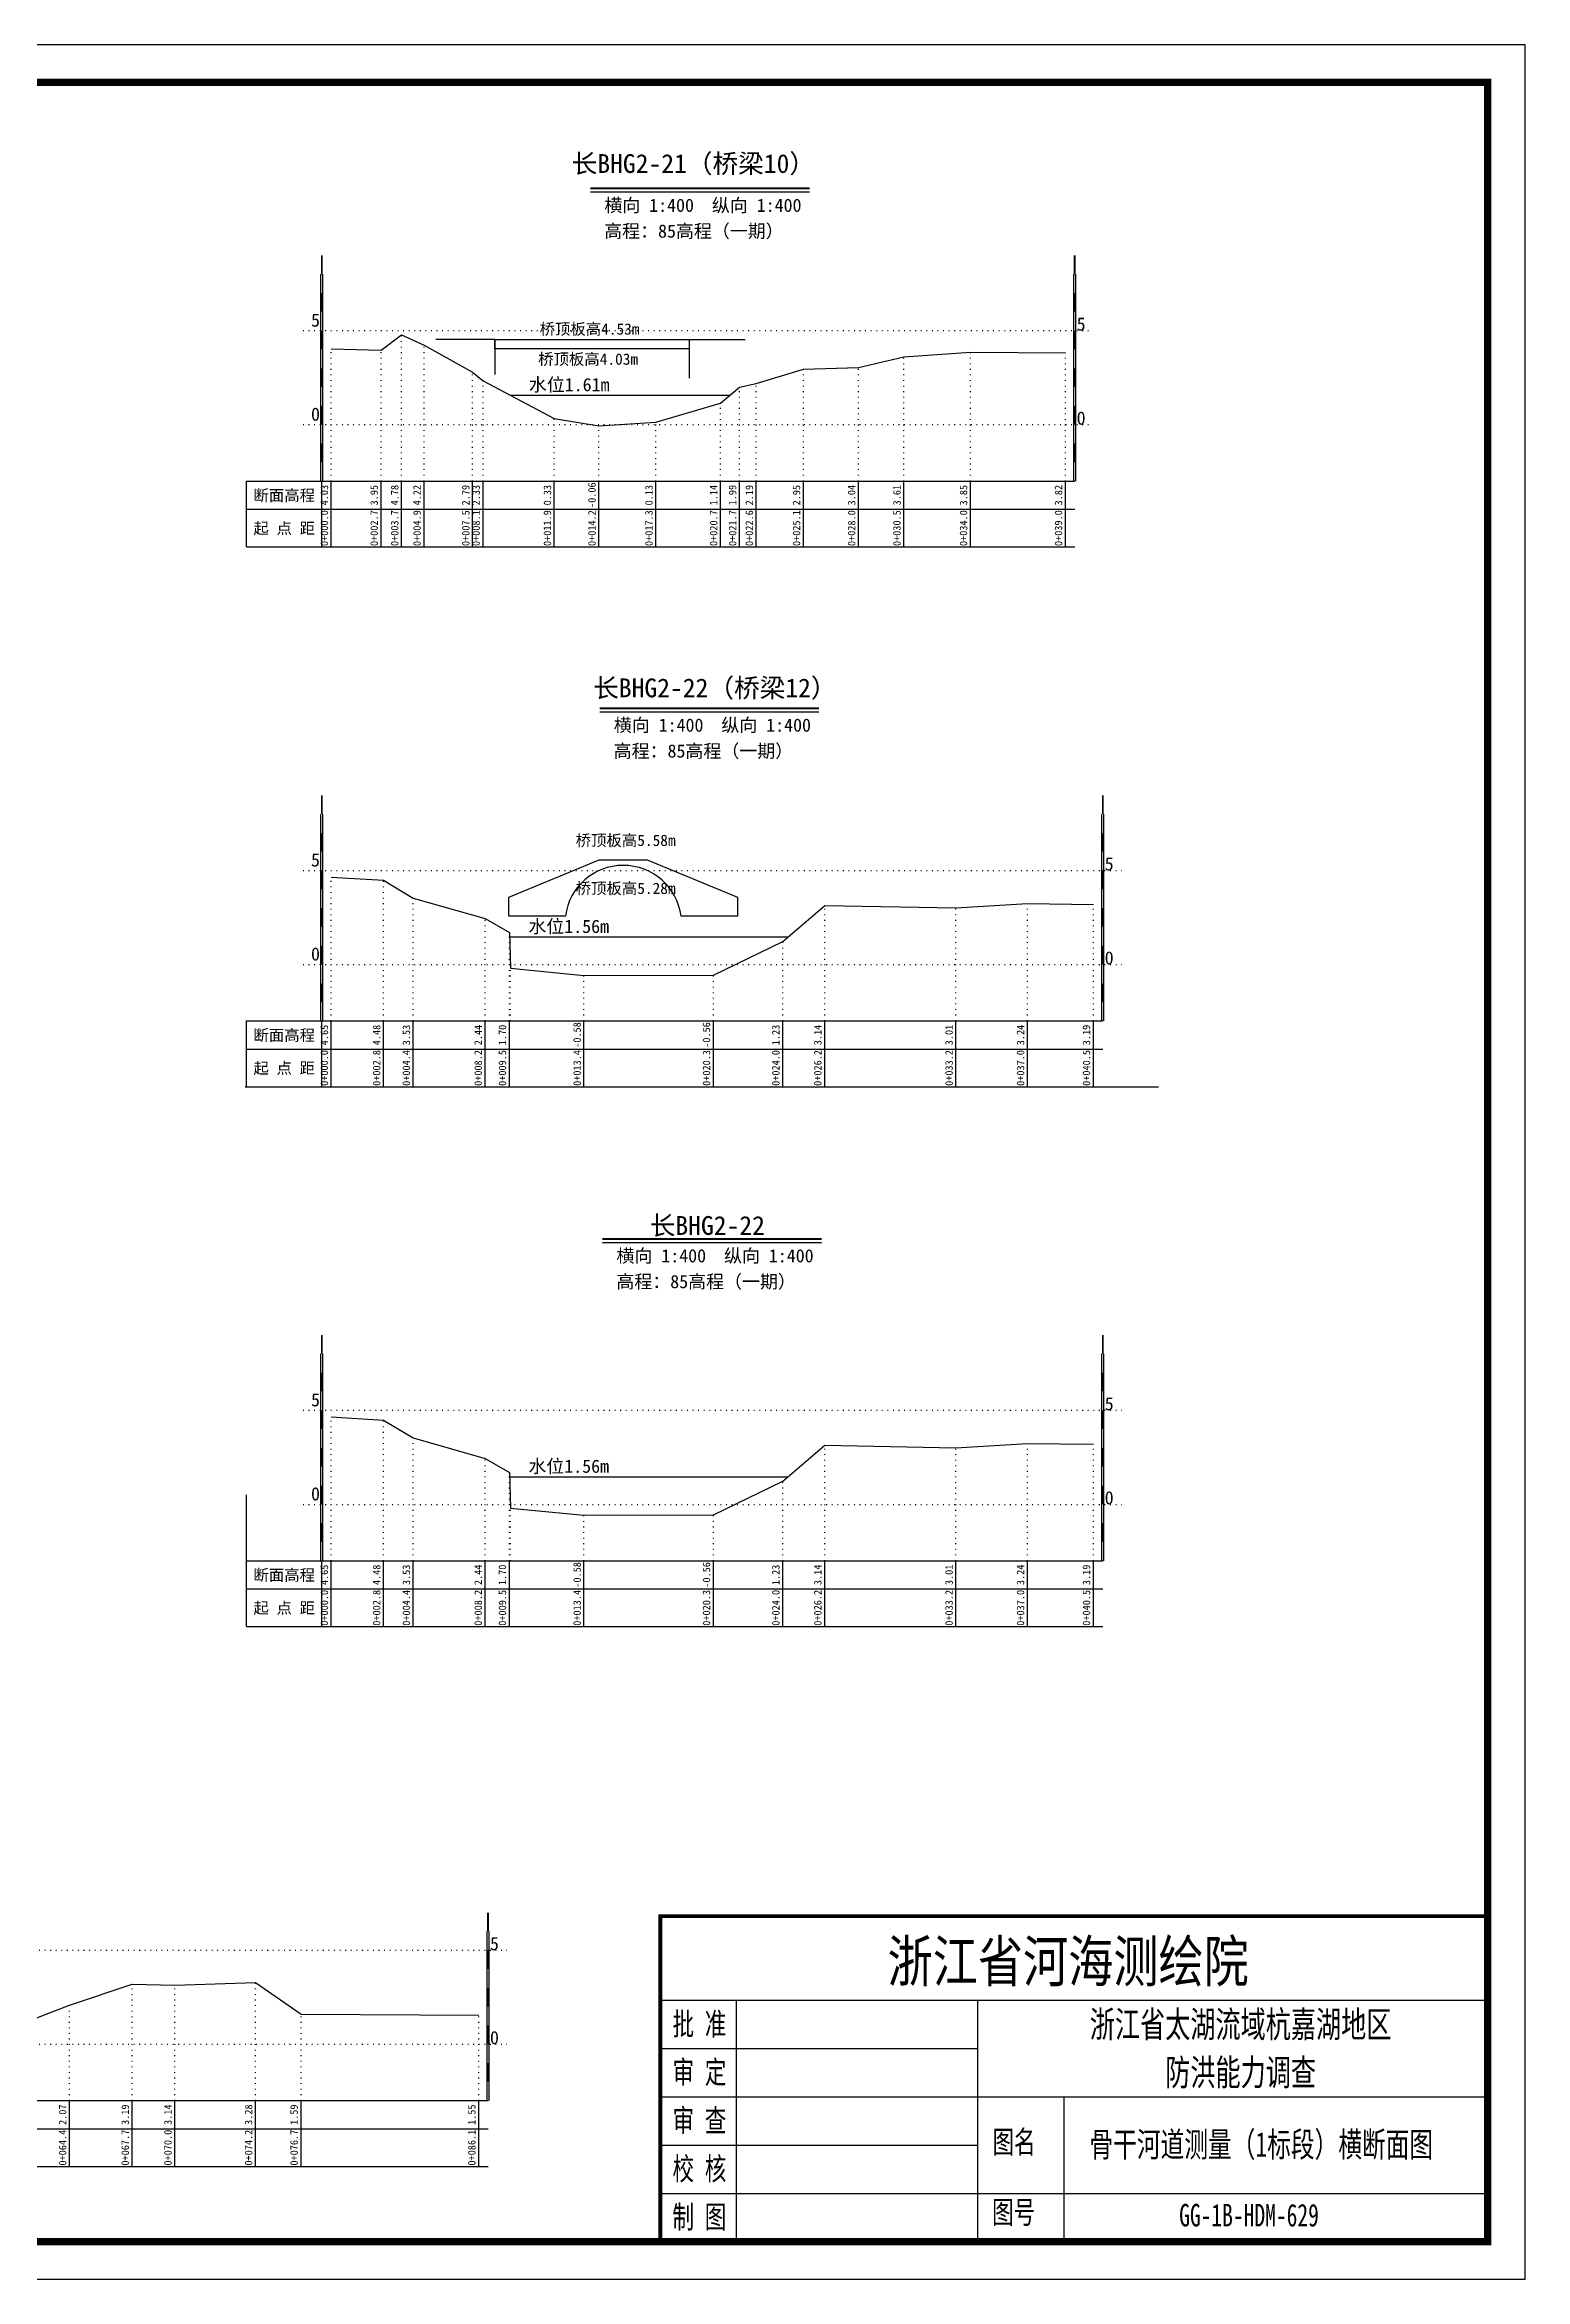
# Model space of a CAD drawing. Header units: millimetres. Extents: x 518104 to 523342, y 3371901 to 3372198.
# Drawn here: x 522663 to 522859.9, y 3371900.9 to 3372197.9 of the extents above; entities that cross this region are included whole.
import ezdxf
from ezdxf.enums import TextEntityAlignment as Align

# ---------------------------------------------------------------- set-up
doc = ezdxf.new("R2010")
doc.units = ezdxf.units.MM
doc.header["$LTSCALE"] = 0.4
doc.header["$MEASUREMENT"] = 0
doc.linetypes.add('X4', pattern=[1.6, 0, -1.6])
for name, color, linetype in [('DMX', 1, 'Continuous'), ('TEXT', 7, 'Continuous'), ('zdm1', 5, 'Continuous'), ('ZDMT5', 3, 'Continuous'), ('图框', 7, 'Continuous'), ('断面名称', 5, 'Continuous'), ('桥梁', 7, 'Continuous'), ('比例尺', 3, 'Continuous'), ('水位', 4, 'Continuous')]:
    doc.layers.add(name, color=color, linetype=linetype)
doc.styles.add('HDM', font='仿宋_GB2312.ttf')
doc.styles.add('tk2', font='SimSun.ttf', dxfattribs={"width": 0.8})

msp = doc.modelspace()

# ---------------------------------------------------------------- linework, layer by layer
at = {"linetype": 'Continuous', "flags": 128}
msp.add_lwpolyline([(522724.73, 3372084.55), (522736.73, 3372089.55), (522743.1, 3372089.55), (522755.1, 3372084.55), (522755.1, 3372082.05), (522747.6, 3372082.05, 0.878049), (522732.23, 3372082.05), (522724.73, 3372082.05)], format="xyb", close=True, dxfattribs=at)
at = {"lineweight": 100, "const_width": 0.5}
msp.add_lwpolyline([(522854.85, 3371949.15), (522744.85, 3371949.15), (522744.85, 3371905.87), (522854.85, 3371905.87), (522854.85, 3371949.15)], dxfattribs=at)
at = {"layer": 'DMX', "linetype": 'Continuous', "flags": 128}
for points in [[(522701.1, 3372157.45), (522707.73, 3372157.25), (522710.45, 3372159.32), (522713.43, 3372157.92), (522719.9, 3372154.35), (522721.28, 3372153.2), (522730.75, 3372148.2), (522730.75, 3372148.2), (522736.68, 3372147.22), (522736.68, 3372147.22), (522744.25, 3372147.7), (522744.25, 3372147.7), (522752.85, 3372150.22), (522755.38, 3372152.35), (522757.6, 3372152.85), (522763.88, 3372154.75), (522771.2, 3372154.97), (522777.23, 3372156.4), (522786.08, 3372157), (522798.7, 3372156.92)], [(522701.1, 3372087.25), (522708.05, 3372086.82), (522712, 3372084.45), (522721.55, 3372081.72), (522724.78, 3372079.87), (522724.95, 3372075.12), (522724.95, 3372075.12), (522734.7, 3372074.17), (522734.7, 3372074.17), (522751.9, 3372074.22), (522761.13, 3372078.7), (522766.7, 3372083.47), (522784.15, 3372083.15), (522793.65, 3372083.72), (522802.43, 3372083.6)], [(522701.1, 3372015.5), (522708.05, 3372015.07), (522712, 3372012.7), (522721.55, 3372009.97), (522724.78, 3372008.12), (522724.95, 3372003.37), (522724.95, 3372003.37), (522734.7, 3372002.42), (522734.7, 3372002.42), (522751.9, 3372002.47), (522761.13, 3372006.95), (522766.7, 3372011.72), (522784.15, 3372011.4), (522793.65, 3372011.97), (522802.43, 3372011.85)], [(522505.43, 3371936.17), (522558.98, 3371940.85), (522576.18, 3371939.4), (522587.15, 3371937.97), (522588.95, 3371935.67), (522592.73, 3371932.65), (522600.28, 3371932.35), (522601.9, 3371932.3), (522607.98, 3371932.2), (522616.38, 3371931.9), (522619.95, 3371932.02), (522624.05, 3371931.97), (522631.1, 3371931.95), (522638.18, 3371931.75), (522645.43, 3371931.82), (522652.83, 3371932.12), (522666.3, 3371937.3), (522674.63, 3371940.1), (522680.3, 3371939.97), (522691.03, 3371940.32), (522697.08, 3371936.1), (522720.7, 3371936)]]:
    msp.add_lwpolyline(points, dxfattribs=at)
at = {"layer": 'TEXT', "color": 0}
for p, q in [((522744.85, 3371937.95, 0), (522854.85, 3371937.95, 0)), ((522754.94, 3371937.95, 0), (522754.94, 3371912.29, 0)), ((522787.02, 3371937.95, 0), (522787.02, 3371912.29, 0)), ((522744.85, 3371931.54, 0), (522787.02, 3371931.54, 0)), ((522744.85, 3371925.12, 0), (522787.02, 3371925.12, 0)), ((522787.02, 3371925.12, 0), (522854.85, 3371925.12, 0)), ((522798.5, 3371925.12, 0), (522798.5, 3371905.87, 0)), ((522744.85, 3371918.7, 0), (522787.02, 3371918.7, 0)), ((522744.85, 3371912.29, 0), (522854.85, 3371912.29, 0)), ((522754.94, 3371912.29, 0), (522754.94, 3371905.87, 0)), ((522787.02, 3371912.29, 0), (522787.02, 3371905.87, 0))]:
    msp.add_line(p, q, dxfattribs=at)
at = {"layer": 'zdm1', "linetype": 'Continuous'}
for p, q in [((522699.73, 3372139.87), (522699.73, 3372167.37)), ((522699.98, 3372139.87), (522699.98, 3372167.37)), ((522799.83, 3372139.87), (522799.83, 3372167.37)), ((522800.08, 3372139.87), (522800.08, 3372167.37)), ((522689.85, 3372139.87), (522701.1, 3372139.87)), ((522689.85, 3372131.12), (522689.85, 3372139.87)), ((522699.85, 3372131.12), (522699.85, 3372139.87)), ((522701.1, 3372139.87), (522799.95, 3372139.87)), ((522689.85, 3372136.12), (522799.95, 3372136.12)), ((522689.85, 3372131.12), (522799.95, 3372131.12)), ((522699.73, 3372068.12), (522699.73, 3372095.62)), ((522699.98, 3372068.12), (522699.98, 3372095.62)), ((522803.55, 3372068.12), (522803.55, 3372095.62)), ((522803.8, 3372068.12), (522803.8, 3372095.62)), ((522689.85, 3372068.12), (522701.1, 3372068.12)), ((522689.85, 3372059.37), (522689.85, 3372068.12)), ((522699.85, 3372059.37), (522699.85, 3372068.12)), ((522701.1, 3372068.12), (522803.68, 3372068.12)), ((522689.85, 3372064.37), (522803.68, 3372064.37)), ((522689.64, 3372059.37), (522811.09, 3372059.37)), ((522689.85, 3372059.37), (522803.68, 3372059.37)), ((522699.73, 3371996.37), (522699.73, 3372023.87)), ((522699.98, 3371996.37), (522699.98, 3372023.87)), ((522803.55, 3371996.37), (522803.55, 3372023.87)), ((522803.8, 3371996.37), (522803.8, 3372023.87)), ((522689.85, 3371987.62), (522689.85, 3372005.12)), ((522689.85, 3371987.62), (522689.85, 3371996.37)), ((522689.85, 3371996.37), (522701.1, 3371996.37)), ((522699.85, 3371987.62), (522699.85, 3371996.37)), ((522701.1, 3371996.37), (522803.68, 3371996.37)), ((522689.85, 3371992.62), (522803.68, 3371992.62)), ((522689.85, 3371987.62), (522793.43, 3371987.62)), ((522689.85, 3371987.62), (522803.68, 3371987.62)), ((522721.83, 3371924.62), (522721.83, 3371947.12)), ((522722.08, 3371924.62), (522722.08, 3371947.12)), ((522505.43, 3371924.62), (522721.95, 3371924.62)), ((522494.18, 3371920.87), (522721.95, 3371920.87)), ((522494.18, 3371915.87), (522721.95, 3371915.87))]:
    msp.add_line(p, q, dxfattribs=at)
at = {"layer": 'zdm1', "linetype": 'X4'}
for p, q in [((522697.35, 3372159.87), (522802.45, 3372159.87)), ((522697.35, 3372147.37), (522802.45, 3372147.37)), ((522697.35, 3372088.12), (522806.18, 3372088.12)), ((522697.35, 3372075.62), (522806.18, 3372075.62)), ((522697.35, 3372016.37), (522806.18, 3372016.37)), ((522697.35, 3372003.87), (522806.18, 3372003.87)), ((522501.68, 3371944.62), (522724.45, 3371944.62)), ((522501.68, 3371932.12), (522724.45, 3371932.12))]:
    msp.add_line(p, q, dxfattribs=at)
at = {"layer": 'zdm1', "linetype": 'Continuous', "flags": 128}
for points in [[(522699.85, 3372167.37, 0.25, 0.25, 0), (522699.85, 3372169.87, 0.25, 0.25, 0)], [(522799.95, 3372167.37, 0.25, 0.25, 0), (522799.95, 3372169.87, 0.25, 0.25, 0)], [(522699.85, 3372162.37, 0.25, 0.25, 0), (522699.85, 3372164.87, 0.25, 0.25, 0)], [(522799.95, 3372162.37, 0.25, 0.25, 0), (522799.95, 3372164.87, 0.25, 0.25, 0)], [(522699.85, 3372157.37, 0.25, 0.25, 0), (522699.85, 3372159.87, 0.25, 0.25, 0)], [(522799.95, 3372157.37, 0.25, 0.25, 0), (522799.95, 3372159.87, 0.25, 0.25, 0)], [(522699.85, 3372152.37, 0.25, 0.25, 0), (522699.85, 3372154.87, 0.25, 0.25, 0)], [(522799.95, 3372152.37, 0.25, 0.25, 0), (522799.95, 3372154.87, 0.25, 0.25, 0)], [(522699.85, 3372147.37, 0.25, 0.25, 0), (522699.85, 3372149.87, 0.25, 0.25, 0)], [(522799.95, 3372147.37, 0.25, 0.25, 0), (522799.95, 3372149.87, 0.25, 0.25, 0)], [(522699.85, 3372142.37, 0.25, 0.25, 0), (522699.85, 3372144.87, 0.25, 0.25, 0)], [(522799.95, 3372142.37, 0.25, 0.25, 0), (522799.95, 3372144.87, 0.25, 0.25, 0)], [(522699.85, 3372095.62, 0.25, 0.25, 0), (522699.85, 3372098.12, 0.25, 0.25, 0)], [(522803.68, 3372095.62, 0.25, 0.25, 0), (522803.68, 3372098.12, 0.25, 0.25, 0)], [(522699.85, 3372090.62, 0.25, 0.25, 0), (522699.85, 3372093.12, 0.25, 0.25, 0)], [(522803.68, 3372090.62, 0.25, 0.25, 0), (522803.68, 3372093.12, 0.25, 0.25, 0)], [(522699.85, 3372085.62, 0.25, 0.25, 0), (522699.85, 3372088.12, 0.25, 0.25, 0)], [(522803.68, 3372085.62, 0.25, 0.25, 0), (522803.68, 3372088.12, 0.25, 0.25, 0)], [(522699.85, 3372080.62, 0.25, 0.25, 0), (522699.85, 3372083.12, 0.25, 0.25, 0)], [(522803.68, 3372080.62, 0.25, 0.25, 0), (522803.68, 3372083.12, 0.25, 0.25, 0)], [(522699.85, 3372075.62, 0.25, 0.25, 0), (522699.85, 3372078.12, 0.25, 0.25, 0)], [(522803.68, 3372075.62, 0.25, 0.25, 0), (522803.68, 3372078.12, 0.25, 0.25, 0)], [(522699.85, 3372070.62, 0.25, 0.25, 0), (522699.85, 3372073.12, 0.25, 0.25, 0)], [(522803.68, 3372070.62, 0.25, 0.25, 0), (522803.68, 3372073.12, 0.25, 0.25, 0)], [(522699.85, 3372023.87, 0.25, 0.25, 0), (522699.85, 3372026.37, 0.25, 0.25, 0)], [(522803.68, 3372023.87, 0.25, 0.25, 0), (522803.68, 3372026.37, 0.25, 0.25, 0)], [(522699.85, 3372018.87, 0.25, 0.25, 0), (522699.85, 3372021.37, 0.25, 0.25, 0)], [(522803.68, 3372018.87, 0.25, 0.25, 0), (522803.68, 3372021.37, 0.25, 0.25, 0)], [(522699.85, 3372013.87, 0.25, 0.25, 0), (522699.85, 3372016.37, 0.25, 0.25, 0)], [(522803.68, 3372013.87, 0.25, 0.25, 0), (522803.68, 3372016.37, 0.25, 0.25, 0)], [(522699.85, 3372008.87, 0.25, 0.25, 0), (522699.85, 3372011.37, 0.25, 0.25, 0)], [(522803.68, 3372008.87, 0.25, 0.25, 0), (522803.68, 3372011.37, 0.25, 0.25, 0)], [(522699.85, 3372003.87, 0.25, 0.25, 0), (522699.85, 3372006.37, 0.25, 0.25, 0)], [(522803.68, 3372003.87, 0.25, 0.25, 0), (522803.68, 3372006.37, 0.25, 0.25, 0)], [(522699.85, 3371998.87, 0.25, 0.25, 0), (522699.85, 3372001.37, 0.25, 0.25, 0)], [(522803.68, 3371998.87, 0.25, 0.25, 0), (522803.68, 3372001.37, 0.25, 0.25, 0)], [(522721.95, 3371947.12, 0.25, 0.25, 0), (522721.95, 3371949.62, 0.25, 0.25, 0)], [(522721.95, 3371942.12, 0.25, 0.25, 0), (522721.95, 3371944.62, 0.25, 0.25, 0)], [(522721.95, 3371937.12, 0.25, 0.25, 0), (522721.95, 3371939.62, 0.25, 0.25, 0)], [(522721.95, 3371932.12, 0.25, 0.25, 0), (522721.95, 3371934.62, 0.25, 0.25, 0)], [(522721.95, 3371927.12, 0.25, 0.25, 0), (522721.95, 3371929.62, 0.25, 0.25, 0)]]:
    msp.add_lwpolyline(points, format="xyseb", dxfattribs=at)
at = {"layer": 'ZDMT5', "linetype": 'X4'}
for p, q in [((522710.45, 3372139.87), (522710.45, 3372159.32)), ((522701.1, 3372139.87), (522701.1, 3372157.45)), ((522707.73, 3372139.87), (522707.73, 3372157.25)), ((522713.43, 3372139.87), (522713.43, 3372157.92)), ((522777.23, 3372139.87), (522777.23, 3372156.4)), ((522786.08, 3372139.87), (522786.08, 3372157)), ((522798.7, 3372139.87), (522798.7, 3372156.92)), ((522719.9, 3372139.87), (522719.9, 3372154.35)), ((522721.28, 3372139.87), (522721.28, 3372153.2)), ((522763.88, 3372139.87), (522763.88, 3372154.75)), ((522771.2, 3372139.87), (522771.2, 3372154.97)), ((522752.85, 3372139.87), (522752.85, 3372150.22)), ((522755.38, 3372139.87), (522755.38, 3372152.35)), ((522757.6, 3372139.87), (522757.6, 3372152.85)), ((522730.75, 3372139.87), (522730.75, 3372148.2)), ((522730.75, 3372139.87), (522730.75, 3372148.2)), ((522736.68, 3372139.87), (522736.68, 3372147.22)), ((522736.68, 3372139.87), (522736.68, 3372147.22)), ((522744.25, 3372139.87), (522744.25, 3372147.7)), ((522744.25, 3372139.87), (522744.25, 3372147.7)), ((522701.1, 3372068.12), (522701.1, 3372087.25)), ((522708.05, 3372068.12), (522708.05, 3372086.82)), ((522712, 3372068.12), (522712, 3372084.45)), ((522721.55, 3372068.12), (522721.55, 3372081.72)), ((522766.7, 3372068.12), (522766.7, 3372083.47)), ((522784.15, 3372068.12), (522784.15, 3372083.15)), ((522793.65, 3372068.12), (522793.65, 3372083.72)), ((522802.43, 3372068.12), (522802.43, 3372083.6)), ((522724.78, 3372068.12), (522724.78, 3372079.87)), ((522761.13, 3372068.12), (522761.13, 3372078.7)), ((522724.95, 3372068.12), (522724.95, 3372075.12)), ((522724.95, 3372068.12), (522724.95, 3372075.12)), ((522734.7, 3372068.12), (522734.7, 3372074.17)), ((522734.7, 3372068.12), (522734.7, 3372074.17)), ((522751.9, 3372068.12), (522751.9, 3372074.22)), ((522701.1, 3371996.37), (522701.1, 3372015.5)), ((522708.05, 3371996.37), (522708.05, 3372015.07)), ((522712, 3371996.37), (522712, 3372012.7)), ((522766.7, 3371996.37), (522766.7, 3372011.72)), ((522784.15, 3371996.37), (522784.15, 3372011.4)), ((522793.65, 3371996.37), (522793.65, 3372011.97)), ((522802.43, 3371996.37), (522802.43, 3372011.85)), ((522721.55, 3371996.37), (522721.55, 3372009.97)), ((522724.78, 3371996.37), (522724.78, 3372008.12)), ((522761.13, 3371996.37), (522761.13, 3372006.95)), ((522724.95, 3371996.37), (522724.95, 3372003.37)), ((522724.95, 3371996.37), (522724.95, 3372003.37)), ((522734.7, 3371996.37), (522734.7, 3372002.42)), ((522734.7, 3371996.37), (522734.7, 3372002.42)), ((522751.9, 3371996.37), (522751.9, 3372002.47)), ((522674.63, 3371924.62), (522674.63, 3371940.1)), ((522680.3, 3371924.62), (522680.3, 3371939.97)), ((522691.03, 3371924.62), (522691.03, 3371940.32)), ((522666.3, 3371924.62), (522666.3, 3371937.3)), ((522697.08, 3371924.62), (522697.08, 3371936.1)), ((522720.7, 3371924.62), (522720.7, 3371936))]:
    msp.add_line(p, q, dxfattribs=at)
at = {"layer": 'ZDMT5', "linetype": 'Continuous'}
for p, q in [((522701.1, 3372131.12), (522701.1, 3372139.87)), ((522707.73, 3372131.12), (522707.73, 3372139.87)), ((522710.45, 3372131.12), (522710.45, 3372139.87)), ((522713.43, 3372131.12), (522713.43, 3372139.87)), ((522719.9, 3372131.12), (522719.9, 3372139.87)), ((522721.28, 3372131.12), (522721.28, 3372139.87)), ((522730.75, 3372131.12), (522730.75, 3372139.87)), ((522736.68, 3372131.12), (522736.68, 3372139.87)), ((522744.25, 3372131.12), (522744.25, 3372139.87)), ((522752.85, 3372131.12), (522752.85, 3372139.87)), ((522755.38, 3372131.12), (522755.38, 3372139.87)), ((522757.6, 3372131.12), (522757.6, 3372139.87)), ((522763.88, 3372131.12), (522763.88, 3372139.87)), ((522771.2, 3372131.12), (522771.2, 3372139.87)), ((522777.23, 3372131.12), (522777.23, 3372139.87)), ((522786.08, 3372131.12), (522786.08, 3372139.87)), ((522798.7, 3372131.12), (522798.7, 3372139.87)), ((522701.1, 3372059.37), (522701.1, 3372068.12)), ((522708.05, 3372059.37), (522708.05, 3372068.12)), ((522712, 3372059.37), (522712, 3372068.12)), ((522721.55, 3372059.37), (522721.55, 3372068.12)), ((522724.78, 3372059.37), (522724.78, 3372068.12)), ((522734.7, 3372059.37), (522734.7, 3372068.12)), ((522751.9, 3372059.37), (522751.9, 3372068.12)), ((522761.13, 3372059.37), (522761.13, 3372068.12)), ((522766.7, 3372059.37), (522766.7, 3372068.12)), ((522784.15, 3372059.37), (522784.15, 3372068.12)), ((522793.65, 3372059.37), (522793.65, 3372068.12)), ((522802.43, 3372059.37), (522802.43, 3372068.12)), ((522701.1, 3371987.62), (522701.1, 3371996.37)), ((522708.05, 3371987.62), (522708.05, 3371996.37)), ((522712, 3371987.62), (522712, 3371996.37)), ((522721.55, 3371987.62), (522721.55, 3371996.37)), ((522724.78, 3371987.62), (522724.78, 3371996.37)), ((522734.7, 3371987.62), (522734.7, 3371996.37)), ((522751.9, 3371987.62), (522751.9, 3371996.37)), ((522761.13, 3371987.62), (522761.13, 3371996.37)), ((522766.7, 3371987.62), (522766.7, 3371996.37)), ((522784.15, 3371987.62), (522784.15, 3371996.37)), ((522793.65, 3371987.62), (522793.65, 3371996.37)), ((522802.43, 3371987.62), (522802.43, 3371996.37)), ((522666.3, 3371915.87), (522666.3, 3371924.62)), ((522674.63, 3371915.87), (522674.63, 3371924.62)), ((522680.3, 3371915.87), (522680.3, 3371924.62)), ((522691.03, 3371915.87), (522691.03, 3371924.62)), ((522697.08, 3371915.87), (522697.08, 3371924.62)), ((522720.7, 3371915.87), (522720.7, 3371924.62))]:
    msp.add_line(p, q, dxfattribs=at)
at = {"layer": '图框', "flags": 128}
msp.add_lwpolyline([(522439.85, 3371900.87), (522859.85, 3371900.87), (522859.85, 3372197.87), (522439.85, 3372197.87)], close=True, dxfattribs=at)
at = {"layer": '图框', "const_width": 1, "flags": 128}
msp.add_lwpolyline([(522464.85, 3371905.87), (522854.85, 3371905.87), (522854.85, 3372192.87), (522464.85, 3372192.87)], close=True, dxfattribs=at)
at = {"layer": '桥梁', "linetype": 'Continuous', "flags": 128}
for points in [[(522722.85, 3372158.7), (522714.99, 3372158.7)], [(522722.85, 3372158.7), (522722.85, 3372154.03)], [(522748.68, 3372158.7), (522756.12, 3372158.7)], [(522748.68, 3372158.7), (522748.68, 3372153.55)]]:
    msp.add_lwpolyline(points, dxfattribs=at)
msp.add_lwpolyline([(522722.85, 3372158.7), (522748.68, 3372158.7), (522748.68, 3372157.45), (522722.85, 3372157.45)], close=True, dxfattribs=at)
at = {"layer": '比例尺', "color": 3, "linetype": 'Continuous', "lineweight": 40}
for p, q in [((522735.55, 3372178.8), (522764.67, 3372178.8)), ((522736.81, 3372109.71), (522765.93, 3372109.71)), ((522737.16, 3372039.18), (522766.29, 3372039.18))]:
    msp.add_line(p, q, dxfattribs=at)
at = {"layer": '比例尺', "color": 3, "linetype": 'Continuous'}
for p, q in [((522735.55, 3372178.3), (522764.67, 3372178.3)), ((522736.81, 3372109.21), (522765.93, 3372109.21)), ((522737.16, 3372038.68), (522766.29, 3372038.68))]:
    msp.add_line(p, q, dxfattribs=at)
at = {"layer": '水位', "color": 6, "linetype": 'Continuous', "flags": 128}
for points in [[(522724.89, 3372151.29), (522754.12, 3372151.29)], [(522724.8, 3372079.28), (522761.81, 3372079.28)], [(522724.8, 3372007.53), (522761.81, 3372007.53)]]:
    msp.add_lwpolyline(points, dxfattribs=at)

# ---------------------------------------------------------------- texts
at = {"layer": 'TEXT', "color": 7, "ltscale": 8, "style": 'tk2'}
for tag, p, s, height, width in [('浙江省河海测绘院', (522775.07, 3371940.39, 0), '（单位名称）', 5.5, 0.8), ('批 准', (522746.47, 3371933.32, 0), '批准', 3, 0.7), ('审 定', (522746.47, 3371926.91, 0), '审定', 3, 0.7), ('审 查', (522746.47, 3371920.49, 0), '审 查', 3, 0.7), ('图名', (522789.01, 3371917.62, 0), '审查', 3, 0.7), ('校 核', (522746.47, 3371914.07, 0), '校 核', 3, 0.7), ('制 图', (522746.47, 3371907.66, 0), '制 图', 3, 0.7), ('图号', (522788.96, 3371908.29, 0), '图号', 3, 0.7)]:
    msp.add_attdef(tag, p, s, height=height, dxfattribs=dict(at, width=width))
at = {"layer": 'TEXT', "color": 0, "style": 'tk2', "width": 0.7}
for tag, text, height, p in [('浙江省太湖流域杭嘉湖地区', '浙江省太湖流域杭嘉湖地区', 3.5, (522822, 3371934.77, -206.67)), ('防洪能力调查', '防洪能力调查', 3.5, (522822, 3371928.38, -206.67)), ('骨干河道测量（1标段）横断面图', '骨干河道测量（1标段）横断面图', 3.3, (522824.75, 3371918.8, -206.67)), ('GG-1B-HDM-629', 'GG-1B-HDM-001', 3, (522823.12, 3371909.4, -206.67))]:
    msp.add_attdef(tag, text=text, height=height, dxfattribs=at).set_placement(p, align=Align.MIDDLE_CENTER)
at = {"layer": 'zdm1', "linetype": 'Continuous', "style": 'HDM'}
for s, p in [('5', (522699.6, 3372159.87)), ('0', (522699.6, 3372147.37)), ('5', (522699.6, 3372088.12)), ('0', (522699.6, 3372075.62)), ('5', (522699.6, 3372016.37)), ('0', (522699.6, 3372003.87))]:
    msp.add_text(s, height=1.75, dxfattribs=at).set_placement(p, align=Align.BOTTOM_RIGHT)
for s, p in [('5', (522800.2, 3372159.87)), ('0', (522800.2, 3372147.37)), ('5', (522803.93, 3372088.12)), ('0', (522803.93, 3372075.62)), ('5', (522803.93, 3372016.37)), ('0', (522803.93, 3372003.87)), ('5', (522722.2, 3371944.62)), ('0', (522722.2, 3371932.12))]:
    msp.add_text(s, height=1.75, dxfattribs=at).set_placement(p)
for s, p in [('断面高程', (522694.85, 3372138)), ('起 点 距', (522694.85, 3372133.62)), ('断面高程', (522694.85, 3372066.25)), ('起 点 距', (522694.85, 3372061.87)), ('断面高程', (522694.85, 3371994.5)), ('起 点 距', (522694.85, 3371990.12))]:
    msp.add_text(s, height=1.5, dxfattribs=at).set_placement(p, align=Align.MIDDLE)
at = {"layer": 'ZDMT5', "linetype": 'Continuous', "style": 'HDM'}
for s, p in [('4.03', (522700.98, 3372138)), ('3.95', (522707.6, 3372138)), ('4.78', (522710.33, 3372138)), ('4.22', (522713.3, 3372138)), ('2.79', (522719.78, 3372138)), ('2.33', (522721.15, 3372138)), ('0.33', (522730.63, 3372138)), ('-0.06', (522736.55, 3372138)), ('0.13', (522744.13, 3372138)), ('1.14', (522752.73, 3372138)), ('1.99', (522755.25, 3372138)), ('2.19', (522757.48, 3372138)), ('2.95', (522763.75, 3372138)), ('3.04', (522771.08, 3372138)), ('3.61', (522777.1, 3372138)), ('3.85', (522785.95, 3372138)), ('3.82', (522798.58, 3372138)), ('0+000.0', (522700.98, 3372133.62)), ('0+002.7', (522707.6, 3372133.62)), ('0+003.7', (522710.33, 3372133.62)), ('0+004.9', (522713.3, 3372133.62)), ('0+007.5', (522719.78, 3372133.62)), ('0+008.1', (522721.15, 3372133.62)), ('0+011.9', (522730.63, 3372133.62)), ('0+014.2', (522736.55, 3372133.62)), ('0+017.3', (522744.13, 3372133.62)), ('0+020.7', (522752.73, 3372133.62)), ('0+021.7', (522755.25, 3372133.62)), ('0+022.6', (522757.48, 3372133.62)), ('0+025.1', (522763.75, 3372133.62)), ('0+028.0', (522771.08, 3372133.62)), ('0+030.5', (522777.1, 3372133.62)), ('0+034.0', (522785.95, 3372133.62)), ('0+039.0', (522798.58, 3372133.62)), ('4.65', (522700.98, 3372066.25)), ('4.48', (522707.93, 3372066.25)), ('3.53', (522711.88, 3372066.25)), ('2.44', (522721.43, 3372066.25)), ('1.70', (522724.65, 3372066.25)), ('-0.58', (522734.58, 3372066.25)), ('-0.56', (522751.78, 3372066.25)), ('1.23', (522761, 3372066.25)), ('3.14', (522766.58, 3372066.25)), ('3.01', (522784.03, 3372066.25)), ('3.24', (522793.53, 3372066.25)), ('3.19', (522802.3, 3372066.25)), ('0+000.0', (522700.98, 3372061.87)), ('0+002.8', (522707.93, 3372061.87)), ('0+004.4', (522711.88, 3372061.87)), ('0+008.2', (522721.43, 3372061.87)), ('0+009.5', (522724.65, 3372061.87)), ('0+013.4', (522734.58, 3372061.87)), ('0+020.3', (522751.78, 3372061.87)), ('0+024.0', (522761, 3372061.87)), ('0+026.2', (522766.58, 3372061.87)), ('0+033.2', (522784.03, 3372061.87)), ('0+037.0', (522793.53, 3372061.87)), ('0+040.5', (522802.3, 3372061.87)), ('4.65', (522700.98, 3371994.5)), ('4.48', (522707.93, 3371994.5)), ('3.53', (522711.88, 3371994.5)), ('2.44', (522721.43, 3371994.5)), ('1.70', (522724.65, 3371994.5)), ('-0.58', (522734.58, 3371994.5)), ('-0.56', (522751.78, 3371994.5)), ('1.23', (522761, 3371994.5)), ('3.14', (522766.58, 3371994.5)), ('3.01', (522784.03, 3371994.5)), ('3.24', (522793.53, 3371994.5)), ('3.19', (522802.3, 3371994.5)), ('0+000.0', (522700.98, 3371990.12)), ('0+002.8', (522707.93, 3371990.12)), ('0+004.4', (522711.88, 3371990.12)), ('0+008.2', (522721.43, 3371990.12)), ('0+009.5', (522724.65, 3371990.12)), ('0+013.4', (522734.58, 3371990.12)), ('0+020.3', (522751.78, 3371990.12)), ('0+024.0', (522761, 3371990.12)), ('0+026.2', (522766.58, 3371990.12)), ('0+033.2', (522784.03, 3371990.12)), ('0+037.0', (522793.53, 3371990.12)), ('0+040.5', (522802.3, 3371990.12)), ('2.07', (522666.18, 3371922.75)), ('3.19', (522674.5, 3371922.75)), ('3.14', (522680.18, 3371922.75)), ('3.28', (522690.9, 3371922.75)), ('1.59', (522696.95, 3371922.75)), ('1.55', (522720.58, 3371922.75)), ('0+064.4', (522666.18, 3371918.37)), ('0+067.7', (522674.5, 3371918.37)), ('0+070.0', (522680.18, 3371918.37)), ('0+074.2', (522690.9, 3371918.37)), ('0+076.7', (522696.95, 3371918.37)), ('0+086.1', (522720.58, 3371918.37))]:
    msp.add_text(s, height=1, rotation=90, dxfattribs=at).set_placement(p, align=Align.BOTTOM_CENTER)
at = {"layer": '断面名称', "color": 5, "linetype": 'Continuous', "style": 'HDM'}
for s, p in [('长BHG2-21（桥梁10）', (522749.24, 3372182.12)), ('长BHG2-22（桥梁12）', (522752.1, 3372112.43)), ('长BHG2-22', (522751.1, 3372040.98))]:
    msp.add_text(s, height=2.5, dxfattribs=at).set_placement(p, align=Align.MIDDLE)
at = {"layer": '桥梁', "color": 11, "linetype": 'Continuous', "style": 'HDM'}
for s, p in [('桥顶板高4.53m', (522735.44, 3372160.11)), ('桥顶板高4.03m', (522735.25, 3372156.11)), ('桥顶板高5.58m', (522740.24, 3372092.15)), ('桥顶板高5.28m', (522740.24, 3372085.77))]:
    msp.add_text(s, height=1.5, dxfattribs=at).set_placement(p, align=Align.MIDDLE)
at = {"layer": '比例尺', "color": 3, "linetype": 'Continuous', "style": 'HDM'}
for s, p in [('横向 1:400  纵向 1:400', (522763.62, 3372175.13)), ('高程：85高程（一期）', (522761.25, 3372171.7)), ('横向 1:400  纵向 1:400', (522764.88, 3372106.04)), ('高程：85高程（一期）', (522762.51, 3372102.6)), ('横向 1:400  纵向 1:400', (522765.23, 3372035.51)), ('高程：85高程（一期）', (522762.87, 3372032.08))]:
    msp.add_text(s, height=1.75, dxfattribs=at).set_placement(p, align=Align.BOTTOM_RIGHT)
at = {"layer": '水位', "color": 6, "linetype": 'Continuous', "style": 'HDM'}
for s, p in [('水位1.61m', (522732.73, 3372152.73)), ('水位1.56m', (522732.67, 3372080.73)), ('水位1.56m', (522732.67, 3372008.98))]:
    msp.add_text(s, height=1.75, dxfattribs=at).set_placement(p, align=Align.MIDDLE)

doc.saveas('drawing.dxf')
